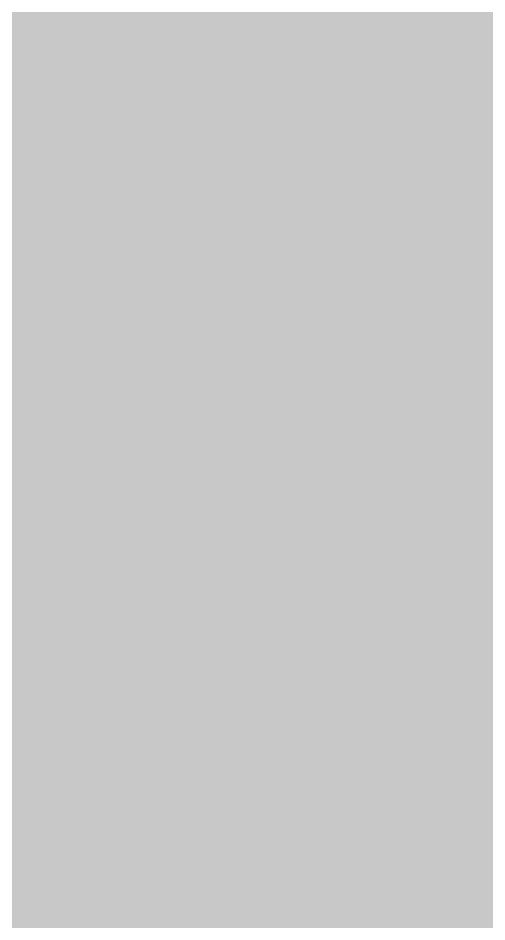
# Model space of a CAD drawing. Header units: inches. Extents: x 21035 to 27109, y -23277 to -20247.
# Drawn here: x 22841.9933 to 22842.0963, y -22825.6162 to -22825.4177 of the extents above; entities that cross this region are included whole.
import ezdxf

# ---------------------------------------------------------------- set-up
doc = ezdxf.new("R2010")
doc.units = ezdxf.units.IN
doc.header["$MEASUREMENT"] = 0
doc.layers.add('A-DOOR', color=31, linetype='Continuous', lineweight=9)
doc.layers.add('S-BEAM', color=12, linetype='Continuous', lineweight=9)

# ---------------------------------------------------------------- blocks, each defined once
blk = doc.blocks.new('Dimension Lumber - 5_5 x 7_5 Glulam-1403166-RCP - First Floor')
at = {"layer": 'S-BEAM'}
h = blk.add_hatch(color=256, dxfattribs=at)
h.paths.add_polyline_path([(22847.39023, -22858.73935), (22847.39023, -22799.92781), (22841.89023, -22799.92781), (22841.89023, -22858.73935)], flags=0)
h.paths.add_polyline_path([(22847.39023, -22795.42781), (22847.39023, -22795.30281), (22841.89023, -22795.30281), (22841.89023, -22795.42781)], flags=0)
blk = doc.blocks.new('Door_Single_Storefront - one-1371403-RCP - First Floor')
at = {"layer": 'A-DOOR'}
blk.add_arc((-17.59375, 0), 35.1875, 270, 0, dxfattribs=at)

msp = doc.modelspace()

# ---------------------------------------------------------------- block references
at = {"layer": 'A-DOOR'}
msp.add_blockref('Door_Single_Storefront - one-1371403-RCP - First Floor', (22850.17148, -22798.42781), dxfattribs=at)
at = {"layer": 'S-BEAM'}
msp.add_blockref('Dimension Lumber - 5_5 x 7_5 Glulam-1403166-RCP - First Floor', (0, 0), dxfattribs=at)

doc.saveas('drawing.dxf')
